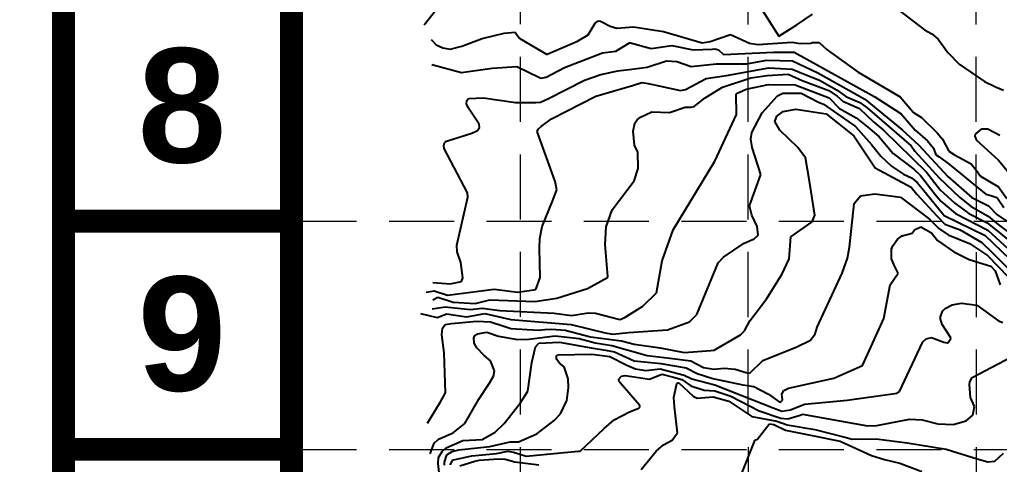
# Model space of a CAD drawing. Header units: inches. Extents: x 2520351 to 2523325, y 7106287 to 7111535.
# Drawn here: x 2520610.3 to 2520836.4, y 7109129.2 to 7109231.8 of the extents above; entities that cross this region are included whole.
import ezdxf
from ezdxf.enums import TextEntityAlignment as Align

# ---------------------------------------------------------------- set-up
doc = ezdxf.new("R2010")
doc.units = ezdxf.units.IN
doc.header["$MEASUREMENT"] = 0
doc.linetypes.add('DASHED', pattern=[0.75, 0.5, -0.25])
doc.linetypes.add('HIDDEN', pattern=[0.375, 0.25, -0.125])
for name, color, linetype in [('BASE', 7, 'Continuous'), ('CONTOURS', 35, 'Continuous'), ('GRID', 254, 'DASHED'), ('XPAV-sc1$0$p-foc', 11, 'Continuous')]:
    doc.layers.add(name, color=color, linetype=linetype)
doc.styles.get("Standard").update_dxf_attribs({"font": 'ARIALBD.TTF'})

msp = doc.modelspace()

# ---------------------------------------------------------------- linework, layer by layer
at = {"layer": 'BASE', "const_width": 5.26}
for points in [[(2522726.09, 7106289.98), (2522726.09, 7109659.08), (2520620.41, 7109659.08), (2520620.41, 7106289.98)], [(2522673.45, 7106342.62), (2522673.45, 7109606.44), (2520673.05, 7109606.44), (2520673.05, 7106342.62)]]:
    msp.add_lwpolyline(points, close=True, dxfattribs=at)
for points in [[(2520673.05, 7109185.3), (2520620.41, 7109185.3)], [(2520673.05, 7109132.66), (2520620.41, 7109132.66)]]:
    msp.add_lwpolyline(points, dxfattribs=at)
at = {"layer": 'CONTOURS'}
for p, q in [((2520780.12, 7109236.47, 733), (2520785.55, 7109227.97, 733)), ((2520706.47, 7109234.09, 734), (2520703.64, 7109230.48, 734)), ((2520812.9, 7109234.18, 733), (2520819.16, 7109229.45, 733)), ((2520743.16, 7109230.93, 734), (2520743.92, 7109231.49, 734)), ((2520743.92, 7109231.49, 734), (2520744.37, 7109231.45, 734)), ((2520744.37, 7109231.45, 734), (2520746.56, 7109230.23, 734)), ((2520789.64, 7109230.58, 733), (2520793.26, 7109233.03, 733)), ((2520722.12, 7109228.67, 734), (2520724.64, 7109228.85, 734)), ((2520724.64, 7109228.85, 734), (2520725.31, 7109227.96, 734)), ((2520741.53, 7109228.26, 734), (2520743.16, 7109230.93, 734)), ((2520746.56, 7109230.23, 734), (2520748.16, 7109229.8, 734)), ((2520748.16, 7109229.8, 734), (2520751.96, 7109230.1, 734)), ((2520751.96, 7109230.1, 734), (2520758.9, 7109229.06, 734)), ((2520758.9, 7109229.06, 734), (2520767.82, 7109226.42, 734)), ((2520785.55, 7109227.97, 733), (2520789.64, 7109230.58, 733)), ((2520819.16, 7109229.45, 733), (2520820.02, 7109228.99, 733)), ((2520820.02, 7109228.99, 733), (2520820.85, 7109228.49, 733)), ((2520705.28, 7109227.21, 734), (2520706.46, 7109226, 734)), ((2520712.34, 7109225.69, 734), (2520717.03, 7109227.4, 734)), ((2520717.03, 7109227.4, 734), (2520722.12, 7109228.67, 734)), ((2520725.31, 7109227.96, 734), (2520725.78, 7109227.43, 734)), ((2520725.78, 7109227.43, 734), (2520731.89, 7109223.79, 734)), ((2520732.08, 7109223.8, 734), (2520739.07, 7109226.82, 734)), ((2520739.07, 7109226.82, 734), (2520741.53, 7109228.26, 734)), ((2520767.82, 7109226.42, 734), (2520769.68, 7109226.7, 734)), ((2520769.68, 7109226.7, 734), (2520774.4, 7109228.38, 734)), ((2520774.4, 7109228.38, 734), (2520778.73, 7109226.34, 734)), ((2520780.7, 7109226.05, 734), (2520788.56, 7109226.61, 734)), ((2520788.56, 7109226.61, 734), (2520790.43, 7109226.26, 734)), ((2520820.85, 7109228.49, 733), (2520822.29, 7109227.25, 733)), ((2520822.29, 7109227.25, 733), (2520824.51, 7109224.23, 733)), ((2520706.46, 7109226, 734), (2520707.99, 7109225.26, 734)), ((2520707.99, 7109225.26, 734), (2520709.7, 7109224.99, 734)), ((2520709.7, 7109224.99, 734), (2520712.34, 7109225.69, 734)), ((2520744.81, 7109224.13, 735), (2520747.92, 7109224.51, 735)), ((2520747.92, 7109224.51, 735), (2520751.04, 7109226.42, 735)), ((2520751.04, 7109226.42, 735), (2520751.13, 7109226.45, 735)), ((2520751.13, 7109226.45, 735), (2520751.31, 7109226.39, 735)), ((2520751.31, 7109226.39, 735), (2520756.04, 7109225.08, 735)), ((2520756.04, 7109225.08, 735), (2520760.81, 7109225.8, 735)), ((2520760.81, 7109225.8, 735), (2520765.74, 7109224.78, 735)), ((2520765.74, 7109224.78, 735), (2520770.13, 7109224.99, 735)), ((2520770.13, 7109224.99, 735), (2520770.77, 7109225.02, 735)), ((2520770.77, 7109225.02, 735), (2520771.62, 7109224.78, 735)), ((2520771.62, 7109224.78, 735), (2520772.72, 7109223.74, 735)), ((2520772.72, 7109223.74, 735), (2520784.38, 7109224.28, 735)), ((2520778.73, 7109226.34, 734), (2520780.7, 7109226.05, 734)), ((2520784.38, 7109224.28, 735), (2520789.03, 7109224.28, 735)), ((2520789.03, 7109224.28, 735), (2520794.89, 7109221.07, 735)), ((2520790.43, 7109226.26, 734), (2520792.93, 7109226.38, 734)), ((2520792.93, 7109226.38, 734), (2520793.3, 7109226.47, 734)), ((2520793.3, 7109226.47, 734), (2520794.84, 7109226.48, 734)), ((2520794.84, 7109226.48, 734), (2520796.66, 7109224.84, 734)), ((2520796.66, 7109224.84, 734), (2520803.84, 7109219.66, 734)), ((2520731.89, 7109223.79, 734), (2520732.08, 7109223.8, 734)), ((2520736.05, 7109220.7, 735), (2520744.81, 7109224.13, 735)), ((2520755.15, 7109220.8, 736), (2520759.57, 7109222.24, 736)), ((2520759.57, 7109222.24, 736), (2520761.96, 7109222.15, 736)), ((2520761.96, 7109222.15, 736), (2520765.29, 7109220.95, 736)), ((2520778.04, 7109221.56, 736), (2520782.76, 7109222.43, 736)), ((2520782.76, 7109222.43, 736), (2520788.68, 7109222.31, 736)), ((2520788.68, 7109222.31, 736), (2520794.54, 7109219.51, 736)), ((2520824.51, 7109224.23, 733), (2520827.18, 7109221.48, 733)), ((2520705.43, 7109221.42, 735), (2520712.31, 7109219.56, 735)), ((2520712.31, 7109219.56, 735), (2520719.33, 7109220.61, 735)), ((2520719.33, 7109220.61, 735), (2520725.08, 7109220.93, 735)), ((2520725.08, 7109220.93, 735), (2520730.27, 7109218.45, 735)), ((2520731.84, 7109218.48, 735), (2520736.05, 7109220.7, 735)), ((2520744.45, 7109219.14, 736), (2520748.34, 7109219.93, 736)), ((2520748.34, 7109219.93, 736), (2520751.56, 7109220.38, 736)), ((2520751.56, 7109220.38, 736), (2520755.15, 7109220.8, 736)), ((2520765.29, 7109220.95, 736), (2520771.02, 7109221.55, 736)), ((2520771.02, 7109221.55, 736), (2520778.04, 7109221.56, 736)), ((2520773.48, 7109218.91, 737), (2520783.23, 7109220.68, 737)), ((2520783.23, 7109220.68, 737), (2520788.61, 7109220.35, 737)), ((2520788.61, 7109220.35, 737), (2520791.62, 7109219.09, 737)), ((2520794.89, 7109221.07, 735), (2520807.65, 7109214, 735)), ((2520827.18, 7109221.48, 733), (2520833.01, 7109217.54, 733)), ((2520730.27, 7109218.45, 735), (2520730.46, 7109218.37, 735)), ((2520730.46, 7109218.37, 735), (2520730.65, 7109218.31, 735)), ((2520730.65, 7109218.31, 735), (2520731.84, 7109218.48, 735)), ((2520732.34, 7109213.6, 736), (2520740.7, 7109217.84, 736)), ((2520740.7, 7109217.84, 736), (2520744.45, 7109219.14, 736)), ((2520763.96, 7109215.66, 737), (2520768.76, 7109218.21, 737)), ((2520768.76, 7109218.21, 737), (2520773.48, 7109218.91, 737)), ((2520772.52, 7109216.18, 738), (2520779.09, 7109218.33, 738)), ((2520779.09, 7109218.33, 738), (2520782.85, 7109218.91, 738)), ((2520782.85, 7109218.91, 738), (2520787.7, 7109219.21, 738)), ((2520787.7, 7109219.21, 738), (2520790.89, 7109217.77, 738)), ((2520790.89, 7109217.77, 738), (2520797.08, 7109215.45, 738)), ((2520791.62, 7109219.09, 737), (2520794.94, 7109217.82, 737)), ((2520794.54, 7109219.51, 736), (2520803.61, 7109214.4, 736)), ((2520794.94, 7109217.82, 737), (2520799.01, 7109215.51, 737)), ((2520803.84, 7109219.66, 734), (2520813.55, 7109214, 734)), ((2520833.01, 7109217.54, 733), (2520835.5, 7109216.26, 733)), ((2520743.26, 7109214.14, 737), (2520751.74, 7109216.55, 737)), ((2520751.74, 7109216.55, 737), (2520753.93, 7109217.26, 737)), ((2520753.93, 7109217.26, 737), (2520755.33, 7109217.03, 737)), ((2520755.33, 7109217.03, 737), (2520762.8, 7109215.42, 737)), ((2520762.8, 7109215.42, 737), (2520763.96, 7109215.66, 737)), ((2520768.5, 7109213.73, 738), (2520772.52, 7109216.18, 738)), ((2520776.29, 7109214.95, 739), (2520777.96, 7109215.73, 739)), ((2520777.96, 7109215.73, 739), (2520783.13, 7109216.84, 739)), ((2520783.13, 7109216.84, 739), (2520789.28, 7109216.74, 739)), ((2520789.28, 7109216.74, 739), (2520797.15, 7109213.72, 739)), ((2520797.08, 7109215.45, 738), (2520799.01, 7109214.11, 738)), ((2520799.01, 7109215.51, 737), (2520800.96, 7109214.06, 737)), ((2520835.5, 7109216.26, 733), (2520837.41, 7109215.54, 733)), ((2520713.45, 7109212.39, 736), (2520713.49, 7109213.11, 736)), ((2520713.49, 7109213.11, 736), (2520713.9, 7109213.55, 736)), ((2520713.9, 7109213.55, 736), (2520717.35, 7109213.75, 736)), ((2520717.35, 7109213.75, 736), (2520724.78, 7109212.64, 736)), ((2520730.52, 7109212.76, 736), (2520732.34, 7109213.6, 736)), ((2520733.08, 7109208.89, 737), (2520743.26, 7109214.14, 737)), ((2520766, 7109211.77, 738), (2520768.5, 7109213.73, 738)), ((2520775.71, 7109214.62, 739), (2520775.87, 7109214.79, 739)), ((2520775.74, 7109209.92, 739), (2520775.71, 7109214.62, 739)), ((2520775.87, 7109214.79, 739), (2520776.29, 7109214.95, 739)), ((2520776.29, 7109214.95, 739), (2520776.29, 7109214.95, 739)), ((2520781.68, 7109210.26, 740), (2520785.23, 7109214.22, 740)), ((2520785.23, 7109214.22, 740), (2520786.48, 7109214.82, 740)), ((2520786.48, 7109214.82, 740), (2520790.65, 7109214.79, 740)), ((2520786.48, 7109214.82, 740), (2520786.48, 7109214.82, 740)), ((2520790.65, 7109214.79, 740), (2520794.66, 7109212.77, 740)), ((2520797.15, 7109213.72, 739), (2520799.5, 7109211.25, 739)), ((2520799.01, 7109214.11, 738), (2520800.26, 7109212.99, 738)), ((2520800.26, 7109212.99, 738), (2520804.17, 7109211.25, 738)), ((2520800.96, 7109214.06, 737), (2520804.18, 7109212.67, 737)), ((2520803.61, 7109214.4, 736), (2520805.39, 7109213.44, 736)), ((2520805.39, 7109213.44, 736), (2520813.98, 7109206.39, 736)), ((2520807.65, 7109214, 735), (2520813.73, 7109210.07, 735)), ((2520813.55, 7109214, 734), (2520816.61, 7109210.36, 734)), ((2520713.92, 7109211.33, 736), (2520713.45, 7109212.39, 736)), ((2520716.33, 7109207.68, 736), (2520713.92, 7109211.33, 736)), ((2520724.78, 7109212.64, 736), (2520726.49, 7109212.7, 736)), ((2520726.49, 7109212.7, 736), (2520729.41, 7109212.69, 736)), ((2520729.41, 7109212.69, 736), (2520730.52, 7109212.76, 736)), ((2520760.29, 7109210.39, 738), (2520763.91, 7109211.55, 738)), ((2520763.91, 7109211.55, 738), (2520765.29, 7109211.61, 738)), ((2520765.29, 7109211.61, 738), (2520766, 7109211.77, 738)), ((2520786.51, 7109210.56, 741), (2520789.44, 7109211.09, 741)), ((2520789.44, 7109211.09, 741), (2520796.42, 7109210.08, 741)), ((2520794.66, 7109212.77, 740), (2520795.81, 7109212.3, 740)), ((2520795.81, 7109212.3, 740), (2520803.22, 7109207.12, 740)), ((2520799.5, 7109211.25, 739), (2520803.39, 7109209.12, 739)), ((2520804.17, 7109211.25, 738), (2520807.42, 7109208.1, 738)), ((2520804.18, 7109212.67, 737), (2520805.92, 7109211.47, 737)), ((2520805.92, 7109211.47, 737), (2520816.1, 7109202.67, 737)), ((2520730.66, 7109207.14, 737), (2520733.08, 7109208.89, 737)), ((2520752.3, 7109207.91, 738), (2520752.86, 7109208.65, 738)), ((2520752.86, 7109208.65, 738), (2520753.61, 7109209.3, 738)), ((2520753.61, 7109209.3, 738), (2520756.23, 7109210.53, 738)), ((2520756.23, 7109210.53, 738), (2520760.29, 7109210.39, 738)), ((2520770.72, 7109199.13, 739), (2520775.74, 7109209.92, 739)), ((2520779.32, 7109205.76, 740), (2520781.68, 7109210.26, 740)), ((2520784.58, 7109208.28, 741), (2520785.06, 7109209.51, 741)), ((2520785.06, 7109209.51, 741), (2520786.51, 7109210.56, 741)), ((2520796.42, 7109210.08, 741), (2520802.8, 7109205, 741)), ((2520796.42, 7109210.08, 741), (2520796.42, 7109210.08, 741)), ((2520803.39, 7109209.12, 739), (2520806.45, 7109206.64, 739)), ((2520813.73, 7109210.07, 735), (2520816.99, 7109206.32, 735)), ((2520816.61, 7109210.36, 734), (2520818.44, 7109209.2, 734)), ((2520818.44, 7109209.2, 734), (2520822.08, 7109205.63, 734)), ((2520714.65, 7109205.59, 736), (2520715.96, 7109206.23, 736)), ((2520715.96, 7109206.23, 736), (2520716.42, 7109206.88, 736)), ((2520716.42, 7109206.88, 736), (2520716.33, 7109207.68, 736)), ((2520729.78, 7109205.96, 737), (2520729.94, 7109206.53, 737)), ((2520729.94, 7109206.53, 737), (2520730.66, 7109207.14, 737)), ((2520751.92, 7109206.04, 738), (2520752.3, 7109207.91, 738)), ((2520785.75, 7109206.31, 741), (2520784.58, 7109208.28, 741)), ((2520789.93, 7109202.26, 741), (2520785.75, 7109206.31, 741)), ((2520803.22, 7109207.12, 740), (2520806.93, 7109203.01, 740)), ((2520806.45, 7109206.64, 739), (2520808.71, 7109204.71, 739)), ((2520807.42, 7109208.1, 738), (2520809.68, 7109206.31, 738)), ((2520807.42, 7109208.1, 738), (2520807.42, 7109208.1, 738)), ((2520809.68, 7109206.31, 738), (2520819.6, 7109196.56, 738)), ((2520813.98, 7109206.39, 736), (2520817.85, 7109202.85, 736)), ((2520813.98, 7109206.39, 736), (2520813.98, 7109206.39, 736)), ((2520816.99, 7109206.32, 735), (2520819.87, 7109203.79, 735)), ((2520832.24, 7109206.51, 733), (2520830.84, 7109205.35, 733)), ((2520833.73, 7109206.5, 733), (2520832.24, 7109206.51, 733)), ((2520836.53, 7109205.07, 733), (2520833.73, 7109206.5, 733)), ((2520708.8, 7109203.72, 736), (2520714.65, 7109205.59, 736)), ((2520733.91, 7109194.46, 737), (2520729.78, 7109205.96, 737)), ((2520752.24, 7109202.79, 738), (2520751.92, 7109206.04, 738)), ((2520779.07, 7109204.18, 740), (2520779.32, 7109205.76, 740)), ((2520779.33, 7109202.29, 740), (2520779.07, 7109204.18, 740)), ((2520802.8, 7109205, 741), (2520807.78, 7109197.56, 741)), ((2520808.71, 7109204.71, 739), (2520811.93, 7109200.92, 739)), ((2520822.08, 7109205.63, 734), (2520823.29, 7109204.22, 734)), ((2520823.29, 7109204.22, 734), (2520824.79, 7109201.41, 734)), ((2520830.84, 7109205.35, 733), (2520830.73, 7109204.92, 733)), ((2520830.73, 7109204.92, 733), (2520831.08, 7109204.07, 733)), ((2520831.08, 7109204.07, 733), (2520832.87, 7109202.47, 733)), ((2520708.17, 7109202.73, 736), (2520708.32, 7109203.33, 736)), ((2520708.29, 7109202.03, 736), (2520708.17, 7109202.73, 736)), ((2520713.68, 7109191.8, 736), (2520708.29, 7109202.03, 736)), ((2520708.32, 7109203.33, 736), (2520708.8, 7109203.72, 736)), ((2520753, 7109201.19, 738), (2520752.24, 7109202.79, 738)), ((2520781.34, 7109196.02, 740), (2520779.33, 7109202.29, 740)), ((2520791.69, 7109199.92, 741), (2520789.93, 7109202.26, 741)), ((2520806.93, 7109203.01, 740), (2520809.07, 7109200.27, 740)), ((2520816.1, 7109202.67, 737), (2520816.89, 7109201.41, 737)), ((2520816.1, 7109202.67, 737), (2520816.1, 7109202.67, 737)), ((2520817.85, 7109202.85, 736), (2520824.54, 7109195.58, 736)), ((2520819.87, 7109203.79, 735), (2520821.22, 7109202.16, 735)), ((2520821.22, 7109202.16, 735), (2520821.76, 7109200.6, 735)), ((2520832.87, 7109202.47, 733), (2520836.23, 7109199.4, 733)), ((2520753.05, 7109197.41, 738), (2520753, 7109201.19, 738)), ((2520792.62, 7109194.49, 741), (2520791.69, 7109199.92, 741)), ((2520809.07, 7109200.27, 740), (2520811.53, 7109197.97, 740)), ((2520811.93, 7109200.92, 739), (2520816.67, 7109197.32, 739)), ((2520816.89, 7109201.41, 737), (2520822.54, 7109195.26, 737)), ((2520821.76, 7109200.6, 735), (2520822.53, 7109200.1, 735)), ((2520822.53, 7109200.1, 735), (2520824.91, 7109198.33, 735)), ((2520824.79, 7109201.41, 734), (2520826.05, 7109200.59, 734)), ((2520826.05, 7109200.59, 734), (2520829.91, 7109198.51, 734)), ((2520836.23, 7109199.4, 733), (2520843.21, 7109190.8, 733)), ((2520752.1, 7109194.56, 738), (2520753.05, 7109197.41, 738)), ((2520761.16, 7109183.27, 739), (2520770.72, 7109199.13, 739)), ((2520807.78, 7109197.56, 741), (2520816.05, 7109193.16, 741)), ((2520811.53, 7109197.97, 740), (2520814.31, 7109196.1, 740)), ((2520816.67, 7109197.32, 739), (2520818.23, 7109195.86, 739)), ((2520824.91, 7109198.33, 735), (2520831.33, 7109193.12, 735)), ((2520829.91, 7109198.51, 734), (2520831.12, 7109196.98, 734)), ((2520778.78, 7109188.81, 740), (2520781.34, 7109196.02, 740)), ((2520814.31, 7109196.1, 740), (2520816.13, 7109195.29, 740)), ((2520816.13, 7109195.29, 740), (2520817.44, 7109194.2, 740)), ((2520818.23, 7109195.86, 739), (2520821.67, 7109191.37, 739)), ((2520819.6, 7109196.56, 738), (2520822.73, 7109192.52, 738)), ((2520822.54, 7109195.26, 737), (2520827.26, 7109190.78, 737)), ((2520824.54, 7109195.58, 736), (2520830.04, 7109190.75, 736)), ((2520831.12, 7109196.98, 734), (2520832.06, 7109195.67, 734)), ((2520832.06, 7109195.67, 734), (2520836.2, 7109193.18, 734)), ((2520734.28, 7109192.5, 737), (2520733.91, 7109194.46, 737)), ((2520747.04, 7109187.91, 738), (2520752.1, 7109194.56, 738)), ((2520793.8, 7109186.66, 741), (2520792.62, 7109194.49, 741)), ((2520816.05, 7109193.16, 741), (2520817.36, 7109191.55, 741)), ((2520817.44, 7109194.2, 740), (2520819.41, 7109191.87, 740)), ((2520831.33, 7109193.12, 735), (2520833.3, 7109191.52, 735)), ((2520836.2, 7109193.18, 734), (2520838.12, 7109190.54, 734)), ((2520711.18, 7109179.77, 736), (2520713.75, 7109190.86, 736)), ((2520713.75, 7109190.86, 736), (2520713.68, 7109191.8, 736)), ((2520733.29, 7109189.87, 737), (2520734.28, 7109192.5, 737)), ((2520802.93, 7109189.34, 742), (2520804.38, 7109191.13, 742)), ((2520804.38, 7109191.13, 742), (2520807.65, 7109191.63, 742)), ((2520807.65, 7109191.63, 742), (2520813.64, 7109190.85, 742)), ((2520807.65, 7109191.63, 742), (2520807.65, 7109191.63, 742)), ((2520813.64, 7109190.85, 742), (2520820.29, 7109185.76, 742)), ((2520817.36, 7109191.55, 741), (2520821.99, 7109186.52, 741)), ((2520819.41, 7109191.87, 740), (2520823.67, 7109186.59, 740)), ((2520821.67, 7109191.37, 739), (2520822.89, 7109189.9, 739)), ((2520822.73, 7109192.52, 738), (2520826.14, 7109189.41, 738)), ((2520827.26, 7109190.78, 737), (2520829.94, 7109188.69, 737)), ((2520830.04, 7109190.75, 736), (2520833.92, 7109188.83, 736)), ((2520833.3, 7109191.52, 735), (2520834.49, 7109191.19, 735)), ((2520834.49, 7109191.19, 735), (2520835.84, 7109190.78, 735)), ((2520835.84, 7109190.78, 735), (2520835.96, 7109190.63, 735)), ((2520835.96, 7109190.63, 735), (2520837.45, 7109188.44, 735)), ((2520730.88, 7109184.09, 737), (2520733.29, 7109189.87, 737)), ((2520779.27, 7109186.7, 740), (2520778.78, 7109188.81, 740)), ((2520801.81, 7109179.27, 742), (2520802.93, 7109189.34, 742)), ((2520822.89, 7109189.9, 739), (2520826.31, 7109187.07, 739)), ((2520826.14, 7109189.41, 738), (2520829.34, 7109187.03, 738)), ((2520829.94, 7109188.69, 737), (2520833.83, 7109186.47, 737)), ((2520833.92, 7109188.83, 736), (2520835.8, 7109186.87, 736)), ((2520745.68, 7109184.01, 738), (2520747.04, 7109187.91, 738)), ((2520780.5, 7109184.09, 740), (2520779.27, 7109186.7, 740)), ((2520793.19, 7109185.13, 741), (2520793.8, 7109186.66, 741)), ((2520821.99, 7109186.52, 741), (2520823.82, 7109184.6, 741)), ((2520823.67, 7109186.59, 740), (2520833.13, 7109182.02, 740)), ((2520826.31, 7109187.07, 739), (2520833.74, 7109183.25, 739)), ((2520829.34, 7109187.03, 738), (2520833.64, 7109184.89, 738)), ((2520833.83, 7109186.47, 737), (2520836.11, 7109184.51, 737)), ((2520835.8, 7109186.87, 736), (2520845.27, 7109180.5, 736)), ((2520730.34, 7109181.27, 737), (2520730.88, 7109184.09, 737)), ((2520745.43, 7109179.89, 738), (2520745.68, 7109184.01, 738)), ((2520780.78, 7109182.1, 740), (2520780.5, 7109184.09, 740)), ((2520788.31, 7109181.66, 741), (2520793.19, 7109185.13, 741)), ((2520816.83, 7109183.28, 743), (2520818.32, 7109183.96, 743)), ((2520818.32, 7109183.96, 743), (2520820.73, 7109182.62, 743)), ((2520820.29, 7109185.76, 742), (2520822.47, 7109183.6, 742)), ((2520822.47, 7109183.6, 742), (2520824.59, 7109182.18, 742)), ((2520823.82, 7109184.6, 741), (2520827.38, 7109183.29, 741)), ((2520833.64, 7109184.89, 738), (2520840.3, 7109179.55, 738)), ((2520836.11, 7109184.51, 737), (2520840.66, 7109181.16, 737)), ((2520758.56, 7109176.15, 739), (2520761.16, 7109183.27, 739)), ((2520779.84, 7109181.2, 740), (2520780.78, 7109182.1, 740)), ((2520787.91, 7109176.6, 741), (2520788.31, 7109181.66, 741)), ((2520812.93, 7109181.16, 743), (2520814, 7109181.93, 743)), ((2520814, 7109181.93, 743), (2520816.27, 7109182.55, 743)), ((2520816.27, 7109182.55, 743), (2520816.83, 7109183.28, 743)), ((2520816.83, 7109183.28, 743), (2520816.83, 7109183.28, 743)), ((2520820.73, 7109182.62, 743), (2520822.14, 7109180.83, 743)), ((2520824.59, 7109182.18, 742), (2520829.51, 7109180.16, 742)), ((2520827.38, 7109183.29, 741), (2520832.37, 7109180.38, 741)), ((2520833.13, 7109182.02, 740), (2520838.73, 7109176.59, 740)), ((2520833.74, 7109183.25, 739), (2520840.29, 7109177.19, 739)), ((2520711.25, 7109178.19, 736), (2520711.18, 7109179.77, 736)), ((2520730.27, 7109179.09, 737), (2520730.34, 7109181.27, 737)), ((2520730.46, 7109172.28, 737), (2520730.27, 7109179.09, 737)), ((2520746.03, 7109172.53, 738), (2520745.43, 7109179.89, 738)), ((2520772.77, 7109177.02, 740), (2520777.49, 7109180.22, 740)), ((2520777.49, 7109180.22, 740), (2520779.84, 7109181.2, 740)), ((2520801.39, 7109176.76, 742), (2520801.81, 7109179.27, 742)), ((2520811.51, 7109178.87, 743), (2520811.83, 7109179.58, 743)), ((2520811.83, 7109179.58, 743), (2520812.49, 7109180.63, 743)), ((2520812.49, 7109180.63, 743), (2520812.93, 7109181.16, 743)), ((2520822.14, 7109180.83, 743), (2520825.95, 7109178.24, 743)), ((2520829.51, 7109180.16, 742), (2520833.65, 7109177.34, 742)), ((2520832.37, 7109180.38, 741), (2520834.8, 7109177.96, 741)), ((2520712.14, 7109175.73, 736), (2520711.25, 7109178.19, 736)), ((2520771.51, 7109175.68, 740), (2520772.77, 7109177.02, 740)), ((2520811.53, 7109176.64, 743), (2520811.51, 7109178.87, 743)), ((2520825.95, 7109178.24, 743), (2520829.47, 7109176.49, 743)), ((2520833.65, 7109177.34, 742), (2520838.5, 7109172.36, 742)), ((2520834.8, 7109177.96, 741), (2520840.32, 7109172.55, 741)), ((2520712.62, 7109172.21, 736), (2520712.14, 7109175.73, 736)), ((2520757.32, 7109168.8, 739), (2520758.56, 7109176.15, 739)), ((2520766.57, 7109163.77, 740), (2520771.51, 7109175.68, 740)), ((2520786.26, 7109173.15, 741), (2520787.91, 7109176.6, 741)), ((2520800.16, 7109173.34, 742), (2520801.39, 7109176.76, 742)), ((2520812.17, 7109175.12, 743), (2520811.53, 7109176.64, 743)), ((2520813.08, 7109173.34, 743), (2520812.17, 7109175.12, 743)), ((2520829.47, 7109176.49, 743), (2520834.49, 7109174.88, 743)), ((2520834.49, 7109174.88, 743), (2520835.48, 7109173.85, 743)), ((2520729.45, 7109169.57, 737), (2520730.46, 7109172.28, 737)), ((2520741.35, 7109169.74, 738), (2520745.94, 7109172.32, 738)), ((2520745.94, 7109172.32, 738), (2520746.03, 7109172.53, 738)), ((2520782.75, 7109167.48, 741), (2520786.26, 7109173.15, 741)), ((2520794.37, 7109160.87, 742), (2520800.16, 7109173.34, 742)), ((2520811.19, 7109170.61, 743), (2520813.08, 7109173.34, 743)), ((2520835.48, 7109173.85, 743), (2520836.58, 7109170.62, 743)), ((2520705.64, 7109171.15, 736), (2520709.68, 7109170.82, 736)), ((2520709.68, 7109170.82, 736), (2520712.29, 7109171.41, 736)), ((2520712.29, 7109171.41, 736), (2520712.62, 7109172.21, 736)), ((2520809.75, 7109162.86, 743), (2520811.19, 7109170.61, 743)), ((2520704.14, 7109168.94, 737), (2520705.96, 7109169.25, 737)), ((2520705.66, 7109167.18, 738), (2520706.85, 7109167.76, 738)), ((2520705.96, 7109169.25, 737), (2520709.02, 7109168.26, 737)), ((2520706.85, 7109167.76, 738), (2520710.34, 7109166.64, 738)), ((2520709.02, 7109168.26, 737), (2520719.78, 7109169.64, 737)), ((2520719.78, 7109169.64, 737), (2520725.29, 7109168.93, 737)), ((2520725.29, 7109168.93, 737), (2520729.45, 7109169.57, 737)), ((2520734.28, 7109167.56, 738), (2520741.35, 7109169.74, 738)), ((2520754.1, 7109165.67, 739), (2520757.32, 7109168.8, 739)), ((2520705.52, 7109165.06, 739), (2520708.49, 7109165.57, 739)), ((2520708.49, 7109165.57, 739), (2520714.37, 7109164.89, 739)), ((2520710.34, 7109166.64, 738), (2520715.46, 7109166.3, 738)), ((2520715.46, 7109166.3, 738), (2520718.83, 7109167.16, 738)), ((2520718.83, 7109167.16, 738), (2520729.22, 7109166.79, 738)), ((2520729.22, 7109166.79, 738), (2520734.28, 7109167.56, 738)), ((2520749.86, 7109162.98, 739), (2520754.1, 7109165.67, 739)), ((2520778.79, 7109162.34, 741), (2520782.75, 7109167.48, 741)), ((2520823.95, 7109165.15, 744), (2520825.49, 7109166, 744)), ((2520825.49, 7109166, 744), (2520827.71, 7109166.35, 744)), ((2520827.71, 7109166.35, 744), (2520831.24, 7109165.91, 744)), ((2520831.24, 7109165.91, 744), (2520836.2, 7109162.31, 744)), ((2520702.8, 7109163.98, 740), (2520706.69, 7109163.11, 740)), ((2520706.69, 7109163.11, 740), (2520708.87, 7109163.95, 740)), ((2520708.87, 7109163.95, 740), (2520712.32, 7109163.35, 740)), ((2520712.32, 7109163.35, 740), (2520713.53, 7109163.22, 740)), ((2520713.53, 7109163.22, 740), (2520717.66, 7109164.01, 740)), ((2520714.37, 7109164.89, 739), (2520717.06, 7109165.2, 739)), ((2520717.06, 7109165.2, 739), (2520721.14, 7109164.67, 739)), ((2520717.66, 7109164.01, 740), (2520723.7, 7109162.64, 740)), ((2520721.14, 7109164.67, 739), (2520733.7, 7109164.09, 739)), ((2520733.7, 7109164.09, 739), (2520737.63, 7109163.53, 739)), ((2520737.63, 7109163.53, 739), (2520741.5, 7109164.19, 739)), ((2520741.5, 7109164.19, 739), (2520743.17, 7109164.1, 739)), ((2520743.17, 7109164.1, 739), (2520748.79, 7109162.64, 739)), ((2520764.94, 7109162.11, 740), (2520766.57, 7109163.77, 740)), ((2520822.75, 7109162.99, 744), (2520823.29, 7109164.51, 744)), ((2520823.29, 7109164.51, 744), (2520823.95, 7109165.15, 744)), ((2520707.92, 7109160.61, 741), (2520708.51, 7109161.5, 741)), ((2520708.51, 7109161.5, 741), (2520709.95, 7109161.72, 741)), ((2520709.95, 7109161.72, 741), (2520715.78, 7109162.22, 741)), ((2520715.78, 7109162.22, 741), (2520718.97, 7109162.07, 741)), ((2520718.97, 7109162.07, 741), (2520722.05, 7109161.06, 741)), ((2520722.05, 7109161.06, 741), (2520723.69, 7109160.56, 741)), ((2520723.7, 7109162.64, 740), (2520737.59, 7109161.46, 740)), ((2520737.59, 7109161.46, 740), (2520745.43, 7109159.52, 740)), ((2520748.79, 7109162.64, 739), (2520749.86, 7109162.98, 739)), ((2520759.82, 7109160.23, 740), (2520764.94, 7109162.11, 740)), ((2520777.59, 7109160.01, 741), (2520778.79, 7109162.34, 741)), ((2520806.81, 7109156.41, 743), (2520809.75, 7109162.86, 743)), ((2520823.23, 7109161.46, 744), (2520822.75, 7109162.99, 744)), ((2520825.21, 7109158.37, 744), (2520823.23, 7109161.46, 744)), ((2520836.2, 7109162.31, 744), (2520837.19, 7109161.91, 744)), ((2520707.71, 7109159.11, 741), (2520707.92, 7109160.61, 741)), ((2520708.26, 7109154.94, 741), (2520707.71, 7109159.11, 741)), ((2520715.16, 7109158.44, 742), (2520715.4, 7109159.03, 742)), ((2520715.4, 7109159.03, 742), (2520715.97, 7109159.34, 742)), ((2520715.97, 7109159.34, 742), (2520718.1, 7109159.69, 742)), ((2520718.1, 7109159.69, 742), (2520720.84, 7109158.78, 742)), ((2520720.84, 7109158.78, 742), (2520725.18, 7109157.97, 742)), ((2520723.69, 7109160.56, 741), (2520730, 7109160.18, 741)), ((2520727.82, 7109158.1, 742), (2520733.93, 7109158.85, 742)), ((2520730, 7109160.18, 741), (2520731.53, 7109160.31, 741)), ((2520731.53, 7109160.31, 741), (2520733.12, 7109160.38, 741)), ((2520733.12, 7109160.38, 741), (2520736.17, 7109160.14, 741)), ((2520733.93, 7109158.85, 742), (2520739.42, 7109158.26, 742)), ((2520736.17, 7109160.14, 741), (2520742.09, 7109158.61, 741)), ((2520745.43, 7109159.52, 740), (2520747.17, 7109159.2, 740)), ((2520747.17, 7109159.2, 740), (2520750.84, 7109159.58, 740)), ((2520750.84, 7109159.58, 740), (2520759.82, 7109160.23, 740)), ((2520770.6, 7109155.58, 741), (2520776.68, 7109159.11, 741)), ((2520776.68, 7109159.11, 741), (2520777.59, 7109160.01, 741)), ((2520792.81, 7109157.84, 742), (2520793.9, 7109159.31, 742)), ((2520793.9, 7109159.31, 742), (2520794.37, 7109160.87, 742)), ((2520715.18, 7109157.17, 742), (2520715.16, 7109158.44, 742)), ((2520715.78, 7109156.07, 742), (2520715.18, 7109157.17, 742)), ((2520725.18, 7109157.97, 742), (2520727.82, 7109158.1, 742)), ((2520729.32, 7109156.32, 743), (2520730.15, 7109157.17, 743)), ((2520730.15, 7109157.17, 743), (2520734.91, 7109157.35, 743)), ((2520734.91, 7109157.35, 743), (2520742.23, 7109156.09, 743)), ((2520739.42, 7109158.26, 742), (2520743.16, 7109157.2, 742)), ((2520742.09, 7109158.61, 741), (2520749.23, 7109157.68, 741)), ((2520743.16, 7109157.2, 742), (2520747.01, 7109156.64, 742)), ((2520747.01, 7109156.64, 742), (2520755.15, 7109154.31, 742)), ((2520749.23, 7109157.68, 741), (2520752.13, 7109156.89, 741)), ((2520752.13, 7109156.89, 741), (2520758.1, 7109156.1, 741)), ((2520789.71, 7109156.3, 742), (2520792.81, 7109157.84, 742)), ((2520813.39, 7109146.01, 744), (2520818.78, 7109157.49, 744)), ((2520818.78, 7109157.49, 744), (2520819.5, 7109158.13, 744)), ((2520819.5, 7109158.13, 744), (2520820.79, 7109158.43, 744)), ((2520820.79, 7109158.43, 744), (2520823.64, 7109157.39, 744)), ((2520823.64, 7109157.39, 744), (2520824.41, 7109157.2, 744)), ((2520824.41, 7109157.2, 744), (2520824.61, 7109157.3, 744)), ((2520824.61, 7109157.3, 744), (2520825.19, 7109158.21, 744)), ((2520825.19, 7109158.21, 744), (2520825.21, 7109158.37, 744)), ((2520708.55, 7109145.69, 741), (2520708.26, 7109154.94, 741)), ((2520717.48, 7109154.32, 742), (2520715.78, 7109156.07, 742)), ((2520718.97, 7109153.1, 742), (2520717.48, 7109154.32, 742)), ((2520728.51, 7109152.71, 743), (2520729.32, 7109156.32, 743)), ((2520734.16, 7109153.88, 744), (2520734.29, 7109154.31, 744)), ((2520734.29, 7109154.31, 744), (2520734.47, 7109154.44, 744)), ((2520734.47, 7109154.44, 744), (2520742.34, 7109154.65, 744)), ((2520742.23, 7109156.09, 743), (2520745.49, 7109155.55, 743)), ((2520742.34, 7109154.65, 744), (2520746.55, 7109154.08, 744)), ((2520745.49, 7109155.55, 743), (2520747.56, 7109155.14, 743)), ((2520747.56, 7109155.14, 743), (2520752.13, 7109153.06, 743)), ((2520755.15, 7109154.31, 742), (2520760.36, 7109153.67, 742)), ((2520758.1, 7109156.1, 741), (2520763.67, 7109154.99, 741)), ((2520763.67, 7109154.99, 741), (2520769.86, 7109155.43, 741)), ((2520769.86, 7109155.43, 741), (2520770.6, 7109155.58, 741)), ((2520781.82, 7109153.16, 742), (2520789.71, 7109156.3, 742)), ((2520804.81, 7109151.98, 743), (2520806.81, 7109156.41, 743)), ((2520719.9, 7109150.8, 742), (2520718.97, 7109153.1, 742)), ((2520727.62, 7109146.11, 743), (2520728.51, 7109152.71, 743)), ((2520734.25, 7109153.36, 744), (2520734.16, 7109153.88, 744)), ((2520734.91, 7109152.58, 744), (2520734.25, 7109153.36, 744)), ((2520736, 7109151.7, 744), (2520734.91, 7109152.58, 744)), ((2520746.55, 7109154.08, 744), (2520750.41, 7109152.05, 744)), ((2520750.41, 7109152.05, 744), (2520752.45, 7109151.22, 744)), ((2520752.13, 7109153.06, 743), (2520758.32, 7109152.5, 743)), ((2520758.32, 7109152.5, 743), (2520764.11, 7109151.49, 743)), ((2520760.36, 7109153.67, 742), (2520765.19, 7109153.1, 742)), ((2520765.19, 7109153.1, 742), (2520768.15, 7109151.58, 742)), ((2520778.83, 7109150.21, 742), (2520781.82, 7109153.16, 742)), ((2520798.19, 7109149.12, 743), (2520804.81, 7109151.98, 743)), ((2520830.14, 7109149.21, 745), (2520839.23, 7109153.97, 745)), ((2520719.69, 7109149.56, 742), (2520719.9, 7109150.8, 742)), ((2520736.88, 7109148.97, 744), (2520736, 7109151.7, 744)), ((2520749.21, 7109149.56, 745), (2520750.05, 7109149.67, 745)), ((2520750.05, 7109149.67, 745), (2520755.68, 7109148.87, 745)), ((2520752.45, 7109151.22, 744), (2520754.8, 7109150.89, 744)), ((2520754.8, 7109150.89, 744), (2520758.11, 7109151.23, 744)), ((2520755.68, 7109148.87, 745), (2520758.51, 7109149.97, 745)), ((2520758.11, 7109151.23, 744), (2520763.67, 7109149.8, 744)), ((2520758.51, 7109149.97, 745), (2520761.19, 7109149.33, 745)), ((2520763.67, 7109149.8, 744), (2520765.43, 7109148.91, 744)), ((2520764.11, 7109151.49, 743), (2520766.64, 7109150.17, 743)), ((2520766.64, 7109150.17, 743), (2520770.28, 7109149, 743)), ((2520768.15, 7109151.58, 742), (2520770.55, 7109151.14, 742)), ((2520770.55, 7109151.14, 742), (2520772.91, 7109151.36, 742)), ((2520772.91, 7109151.36, 742), (2520775.47, 7109151.13, 742)), ((2520775.47, 7109151.13, 742), (2520778.24, 7109150.31, 742)), ((2520778.24, 7109150.31, 742), (2520778.83, 7109150.21, 742)), ((2520716.28, 7109144.26, 742), (2520718.8, 7109148.11, 742)), ((2520718.8, 7109148.11, 742), (2520719.69, 7109149.56, 742)), ((2520737.01, 7109146.86, 744), (2520736.88, 7109148.97, 744)), ((2520748.61, 7109148.86, 745), (2520749.21, 7109149.56, 745)), ((2520748.62, 7109148.61, 745), (2520748.61, 7109148.86, 745)), ((2520748.69, 7109148.34, 745), (2520748.62, 7109148.61, 745)), ((2520748.88, 7109147.98, 745), (2520748.69, 7109148.34, 745)), ((2520753.4, 7109142.86, 745), (2520748.88, 7109147.98, 745)), ((2520761.19, 7109149.33, 745), (2520763.17, 7109148.76, 745)), ((2520761.3, 7109144.64, 746), (2520761.99, 7109147.83, 746)), ((2520761.99, 7109147.83, 746), (2520762.09, 7109147.97, 746)), ((2520762.09, 7109147.97, 746), (2520762.25, 7109148.01, 746)), ((2520762.25, 7109148.01, 746), (2520762.45, 7109148, 746)), ((2520762.45, 7109148, 746), (2520765.77, 7109144.92, 746)), ((2520763.17, 7109148.76, 745), (2520765.22, 7109147.35, 745)), ((2520765.43, 7109148.91, 744), (2520770.74, 7109147.56, 744)), ((2520770.28, 7109149, 743), (2520777.25, 7109147.55, 743)), ((2520770.74, 7109147.56, 744), (2520776.97, 7109145.11, 744)), ((2520777.25, 7109147.55, 743), (2520779.73, 7109147.19, 743)), ((2520787.74, 7109146.79, 743), (2520798.19, 7109149.12, 743)), ((2520829.49, 7109147.59, 745), (2520829.61, 7109148.19, 745)), ((2520829.79, 7109144.66, 745), (2520829.49, 7109147.59, 745)), ((2520829.61, 7109148.19, 745), (2520829.84, 7109148.73, 745)), ((2520829.84, 7109148.73, 745), (2520830.14, 7109149.21, 745)), ((2520707.44, 7109143.6, 741), (2520708.55, 7109145.69, 741)), ((2520725.83, 7109143.35, 743), (2520727.62, 7109146.11, 743)), ((2520736.57, 7109143.96, 744), (2520737.01, 7109146.86, 744)), ((2520765.22, 7109147.35, 745), (2520768.32, 7109146.34, 745)), ((2520768.32, 7109146.34, 745), (2520770.73, 7109146.13, 745)), ((2520770.73, 7109146.13, 745), (2520774.48, 7109144.91, 745)), ((2520779.73, 7109147.19, 743), (2520783.17, 7109145.36, 743)), ((2520783.17, 7109145.36, 743), (2520785.59, 7109143.6, 743)), ((2520786.21, 7109145.43, 743), (2520786.7, 7109146.21, 743)), ((2520786.37, 7109144.16, 743), (2520786.21, 7109145.43, 743)), ((2520786.7, 7109146.21, 743), (2520787.74, 7109146.79, 743)), ((2520801.27, 7109144.01, 744), (2520812.8, 7109145.6, 744)), ((2520812.8, 7109145.6, 744), (2520813.39, 7109146.01, 744)), ((2520704.43, 7109138.69, 741), (2520707.44, 7109143.6, 741)), ((2520713.01, 7109138.63, 742), (2520716.28, 7109144.26, 742)), ((2520722.11, 7109138.63, 743), (2520725.83, 7109143.35, 743)), ((2520735.15, 7109140.87, 744), (2520736.57, 7109143.96, 744)), ((2520753.49, 7109142.55, 745), (2520753.4, 7109142.86, 745)), ((2520761.45, 7109142.45, 746), (2520761.3, 7109144.64, 746)), ((2520765.77, 7109144.92, 746), (2520766.71, 7109144.46, 746)), ((2520766.71, 7109144.46, 746), (2520770.4, 7109144.8, 746)), ((2520770.4, 7109144.8, 746), (2520774, 7109143.8, 746)), ((2520774, 7109143.8, 746), (2520779.27, 7109140.27, 746)), ((2520774.48, 7109144.91, 745), (2520780.95, 7109141.58, 745)), ((2520776.97, 7109145.11, 744), (2520784.2, 7109142.23, 744)), ((2520785.59, 7109143.6, 743), (2520785.88, 7109143.52, 743)), ((2520785.88, 7109143.52, 743), (2520785.93, 7109143.54, 743)), ((2520785.93, 7109143.54, 743), (2520786.36, 7109144, 743)), ((2520786.36, 7109144, 743), (2520786.37, 7109144.16, 743)), ((2520788.25, 7109141.8, 744), (2520791.43, 7109143.12, 744)), ((2520791.43, 7109143.12, 744), (2520801.27, 7109144.01, 744)), ((2520830.66, 7109142.58, 745), (2520829.79, 7109144.66, 745)), ((2520733.7, 7109139.29, 744), (2520735.15, 7109140.87, 744)), ((2520747.54, 7109139.44, 745), (2520751.09, 7109141.34, 745)), ((2520751.09, 7109141.34, 745), (2520753.17, 7109142.14, 745)), ((2520753.17, 7109142.14, 745), (2520753.44, 7109142.41, 745)), ((2520753.44, 7109142.41, 745), (2520753.49, 7109142.55, 745)), ((2520762.15, 7109136.49, 746), (2520761.45, 7109142.45, 746)), ((2520780.95, 7109141.58, 745), (2520786.01, 7109139.85, 745)), ((2520784.2, 7109142.23, 744), (2520786.23, 7109141.45, 744)), ((2520786.23, 7109141.45, 744), (2520788.25, 7109141.8, 744)), ((2520790.42, 7109140.59, 745), (2520790.99, 7109140.77, 745)), ((2520790.99, 7109140.77, 745), (2520805.99, 7109138.11, 745)), ((2520830.29, 7109140.52, 745), (2520830.66, 7109142.58, 745)), ((2520710.37, 7109136.47, 742), (2520713.01, 7109138.63, 742)), ((2520720.02, 7109136.64, 743), (2520722.11, 7109138.63, 743)), ((2520729.64, 7109136.27, 744), (2520733.7, 7109139.29, 744)), ((2520745.19, 7109137.48, 745), (2520747.54, 7109139.44, 745)), ((2520779.27, 7109140.27, 746), (2520785.05, 7109139.14, 746)), ((2520780.51, 7109134.97, 747), (2520783.21, 7109138.39, 747)), ((2520783.21, 7109138.39, 747), (2520783.3, 7109138.47, 747)), ((2520783.3, 7109138.47, 747), (2520783.39, 7109138.53, 747)), ((2520783.39, 7109138.53, 747), (2520784.36, 7109138.37, 747)), ((2520784.36, 7109138.37, 747), (2520787.09, 7109137.11, 747)), ((2520785.05, 7109139.14, 746), (2520787.46, 7109138.3, 746)), ((2520786.01, 7109139.85, 745), (2520787.63, 7109139.74, 745)), ((2520787.63, 7109139.74, 745), (2520790.42, 7109140.59, 745)), ((2520808.16, 7109138.2, 745), (2520815.69, 7109139.66, 745)), ((2520815.69, 7109139.66, 745), (2520818.57, 7109139.49, 745)), ((2520818.57, 7109139.49, 745), (2520822.23, 7109138.56, 745)), ((2520822.23, 7109138.56, 745), (2520825.72, 7109138.39, 745)), ((2520825.72, 7109138.39, 745), (2520828.74, 7109139.23, 745)), ((2520828.74, 7109139.23, 745), (2520830.29, 7109140.52, 745)), ((2520706.94, 7109135.04, 742), (2520710.37, 7109136.47, 742)), ((2520717.08, 7109134.93, 743), (2520720.02, 7109136.64, 743)), ((2520725.47, 7109134.39, 744), (2520729.64, 7109136.27, 744)), ((2520739.7, 7109132.28, 745), (2520745.19, 7109137.48, 745)), ((2520760.9, 7109134.77, 746), (2520762.15, 7109136.49, 746)), ((2520787.09, 7109137.11, 747), (2520792.86, 7109135.91, 747)), ((2520787.46, 7109138.3, 746), (2520793.86, 7109137.21, 746)), ((2520793.86, 7109137.21, 746), (2520801.05, 7109135.43, 746)), ((2520805.99, 7109138.11, 745), (2520808.16, 7109138.2, 745)), ((2520705.08, 7109131.63, 742), (2520705.94, 7109134.06, 742)), ((2520705.94, 7109134.06, 742), (2520706.94, 7109135.04, 742)), ((2520708.76, 7109133.05, 743), (2520712.55, 7109134.7, 743)), ((2520712.55, 7109134.7, 743), (2520717.08, 7109134.93, 743)), ((2520718.85, 7109133.36, 744), (2520723.49, 7109134.37, 744)), ((2520723.49, 7109134.37, 744), (2520725.47, 7109134.39, 744)), ((2520758.91, 7109133.72, 746), (2520760.9, 7109134.77, 746)), ((2520777.04, 7109127.31, 747), (2520780.09, 7109134.85, 747)), ((2520780.09, 7109134.85, 747), (2520780.51, 7109134.97, 747)), ((2520792.86, 7109135.91, 747), (2520799.65, 7109134.58, 747)), ((2520799.65, 7109134.58, 747), (2520806.89, 7109131.27, 747)), ((2520801.05, 7109135.43, 746), (2520802.47, 7109135.03, 746)), ((2520802.47, 7109135.03, 746), (2520808.02, 7109135.06, 746)), ((2520808.02, 7109135.06, 746), (2520815.11, 7109134.18, 746)), ((2520815.11, 7109134.18, 746), (2520824.18, 7109132.7, 746)), ((2520706.95, 7109130.79, 743), (2520707.8, 7109132.15, 743)), ((2520707.8, 7109132.15, 743), (2520708.76, 7109133.05, 743)), ((2520708.86, 7109131.42, 744), (2520710.11, 7109132.21, 744)), ((2520710.11, 7109132.21, 744), (2520711.66, 7109132.58, 744)), ((2520711.66, 7109132.58, 744), (2520718.85, 7109133.36, 744)), ((2520714.63, 7109131.16, 745), (2520720.34, 7109131.68, 745)), ((2520720.34, 7109131.68, 745), (2520723, 7109132.22, 745)), ((2520723, 7109132.22, 745), (2520724.29, 7109132.01, 745)), ((2520724.29, 7109132.01, 745), (2520727.22, 7109131.11, 745)), ((2520727.22, 7109131.11, 745), (2520739.23, 7109132.24, 745)), ((2520739.23, 7109132.24, 745), (2520739.7, 7109132.28, 745)), ((2520753.72, 7109128.02, 746), (2520757.24, 7109132.26, 746)), ((2520757.24, 7109132.26, 746), (2520758.91, 7109133.72, 746)), ((2520824.18, 7109132.7, 746), (2520831.33, 7109130.47, 746)), ((2520835.35, 7109129.91, 746), (2520837.35, 7109131.77, 746)), ((2520706.91, 7109129.41, 743), (2520706.95, 7109130.79, 743)), ((2520707.35, 7109125.18, 743), (2520706.91, 7109129.41, 743)), ((2520708.33, 7109129.73, 744), (2520708.86, 7109131.42, 744)), ((2520708.34, 7109129.52, 744), (2520708.33, 7109129.73, 744)), ((2520708.35, 7109129.31, 744), (2520708.34, 7109129.52, 744)), ((2520708.37, 7109129, 744), (2520708.35, 7109129.31, 744)), ((2520709.71, 7109129.21, 745), (2520710.11, 7109130.05, 745)), ((2520710.11, 7109130.05, 745), (2520710.47, 7109130.24, 745)), ((2520710.47, 7109130.24, 745), (2520714.63, 7109131.16, 745)), ((2520711.86, 7109128.84, 746), (2520715.35, 7109129.91, 746)), ((2520715.35, 7109129.91, 746), (2520716.33, 7109130.16, 746)), ((2520716.33, 7109130.16, 746), (2520720.78, 7109130.45, 746)), ((2520720.78, 7109130.45, 746), (2520722.34, 7109130.43, 746)), ((2520722.34, 7109130.43, 746), (2520724.61, 7109129.76, 746)), ((2520724.61, 7109129.76, 746), (2520730.16, 7109129.07, 746)), ((2520806.89, 7109131.27, 747), (2520809.94, 7109130.31, 747)), ((2520809.94, 7109130.31, 747), (2520813.47, 7109129.52, 747)), ((2520809.94, 7109130.31, 747), (2520809.94, 7109130.31, 747)), ((2520813.47, 7109129.52, 747), (2520818.52, 7109127.53, 747)), ((2520831.33, 7109130.47, 746), (2520833.76, 7109129.82, 746)), ((2520833.76, 7109129.82, 746), (2520835.35, 7109129.91, 746)), ((2520709.71, 7109129.1, 745), (2520709.71, 7109129.21, 745))]:
    msp.add_line(p, q, dxfattribs=at)
at = {"layer": 'GRID', "color": 252, "linetype": 'HIDDEN', "lineweight": 0, "ltscale": 60}
for p, q in [((2520726.17, 7106553.2), (2520725.89, 7109604.46)), ((2520779.04, 7106553.19), (2520778.38, 7109604.43)), ((2520831.52, 7106553.18), (2520831.04, 7109604.3)), ((2520673.05, 7109185.3), (2522673.45, 7109185.3)), ((2520673.05, 7109132.66), (2522673.45, 7109132.66))]:
    msp.add_line(p, q, dxfattribs=at)
at = {"layer": 'XPAV-sc1$0$p-foc', "color": 7}
msp.add_arc((2521837.71, 7110047.84), 1487, 271.16849, 271.16849, dxfattribs=at)

# ---------------------------------------------------------------- texts
at = {"layer": 'BASE'}
for s, p in [('8', (2520647.76, 7109211.99)), ('9', (2520647.76, 7109159.35))]:
    msp.add_text(s, height=26.32, dxfattribs=at).set_placement(p, align=Align.MIDDLE_CENTER)

doc.saveas('drawing.dxf')
